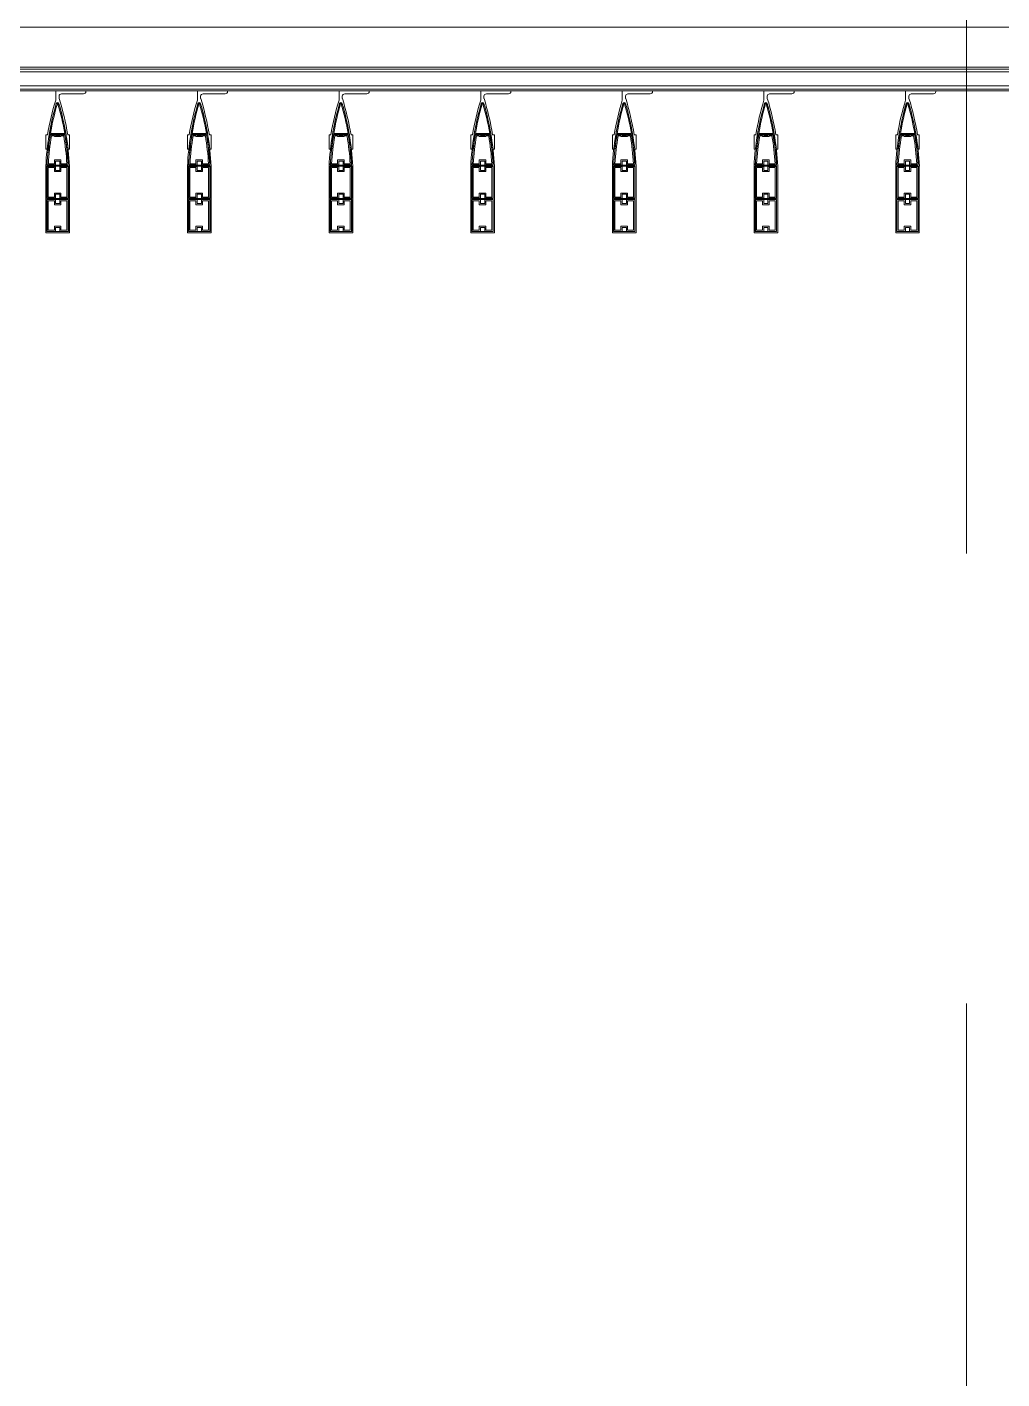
# Model space of a CAD drawing. Header units: millimetres. Extents: x 48966 to 155647, y -43515 to 26217.
# Drawn here: x 89942 to 92007, y -34751 to -31888 of the extents above; entities that cross this region are included whole.
import ezdxf

# ---------------------------------------------------------------- set-up
doc = ezdxf.new("R2010")
doc.units = ezdxf.units.MM
doc.linetypes.add('Осевые', pattern=[6350, 1270, -952.5, 3175, -952.5])
for name, color, linetype, lineweight in [('Обобщенные модели', 7, 'Continuous', 9), ('Обобщенные модели-1', 7, 'Continuous', 18), ('Оси-2', 7, 'Осевые', 9), ('Стены', 7, 'Continuous', 9)]:
    doc.layers.add(name, color=color, linetype=linetype, lineweight=lineweight)

# ---------------------------------------------------------------- blocks, each defined once
blk = doc.blocks.new('Обвязочная балка 1 - Обвязочная балка 1-1451838-План 5-го этажа на отм_ _12_600')
at = {"layer": 'Обобщенные модели'}
for p, q in [((124281.6, -31982.6), (79137.6, -31982.6)), ((79137.7, -32012.5), (124281.6, -32012.5))]:
    blk.add_line(p, q, dxfattribs=at)
at = {"layer": 'Обобщенные модели-1'}
for p, q in [((124281.6, -31973.4), (79137.6, -31973.4)), ((79137.6, -31977.4), (124281.6, -31977.4)), ((124281.6, -32019.4), (79137.7, -32019.4)), ((79137.7, -32023.4), (124281.6, -32023.4))]:
    blk.add_line(p, q, dxfattribs=at)
blk = doc.blocks.new('Профиль ламели555 - Профиль ламели-1615969-План 5-го этажа на отм_ _12_600')
at = {"layer": 'Обобщенные модели-1'}
for p, q in [((89806.9, 24507.1), (89806.9, 24366.2)), ((89856.9, 24507.1), (89806.9, 24507.1)), ((89809.1, 24436.5), (89809.1, 24504.9)), ((89809.1, 24504.9), (89854.7, 24504.9)), ((89827.4, 24504.4), (89809.6, 24504.4)), ((89809.6, 24504.4), (89809.6, 24437)), ((89827.4, 24496), (89827.4, 24504.4)), ((89854.2, 24504.4), (89836.3, 24504.4)), ((89836.3, 24504.4), (89836.3, 24496)), ((89854.2, 24437), (89854.2, 24504.4)), ((89854.7, 24504.9), (89854.7, 24436.5)), ((89856.9, 24366.2), (89856.9, 24507.1)), ((89812.1, 24439.5), (89812.1, 24501.9)), ((89812.1, 24501.9), (89824.9, 24501.9)), ((89824.9, 24501.9), (89824.9, 24493.5)), ((89824.9, 24493.5), (89838.8, 24493.5)), ((89836.3, 24496), (89827.4, 24496)), ((89838.8, 24493.5), (89838.8, 24501.9)), ((89838.8, 24501.9), (89851.7, 24501.9)), ((89851.7, 24501.9), (89851.7, 24439.5)), ((89838.8, 24447.9), (89824.9, 24447.9)), ((89824.9, 24447.9), (89824.9, 24439.5)), ((89827.4, 24437), (89827.4, 24445.4)), ((89827.4, 24445.4), (89836.3, 24445.4)), ((89836.3, 24445.4), (89836.3, 24437)), ((89838.8, 24439.5), (89838.8, 24447.9)), ((89854.7, 24436.5), (89809.1, 24436.5)), ((89809.1, 24434.6), (89854.7, 24434.6)), ((89809.1, 24366.2), (89809.1, 24434.6)), ((89809.6, 24437), (89827.4, 24437)), ((89827.4, 24434.1), (89809.6, 24434.1)), ((89809.6, 24434.1), (89809.6, 24366.7)), ((89824.9, 24439.5), (89812.1, 24439.5)), ((89812.1, 24369.2), (89812.1, 24431.6)), ((89812.1, 24431.6), (89824.9, 24431.6)), ((89824.9, 24431.6), (89824.9, 24423.2)), ((89824.9, 24423.2), (89838.8, 24423.2)), ((89827.4, 24425.7), (89827.4, 24434.1)), ((89836.3, 24425.7), (89827.4, 24425.7)), ((89836.3, 24437), (89854.2, 24437)), ((89854.2, 24434.1), (89836.3, 24434.1)), ((89836.3, 24434.1), (89836.3, 24425.7)), ((89851.7, 24439.5), (89838.8, 24439.5)), ((89838.8, 24423.2), (89838.8, 24431.6)), ((89838.8, 24431.6), (89851.7, 24431.6)), ((89851.7, 24431.6), (89851.7, 24369.2)), ((89854.2, 24366.7), (89854.2, 24434.1)), ((89854.7, 24434.6), (89854.7, 24366.2)), ((89854.7, 24366.2), (89809.1, 24366.2)), ((89809.1, 24364.3), (89854.6, 24364.3)), ((89809.6, 24366.7), (89827.4, 24366.7)), ((89827.4, 24363.8), (89809.6, 24363.8)), ((89824.9, 24369.2), (89812.1, 24369.2)), ((89812.2, 24361.3), (89824.9, 24361.3)), ((89838.8, 24377.6), (89824.9, 24377.6)), ((89824.9, 24377.6), (89824.9, 24369.2)), ((89824.9, 24361.3), (89824.9, 24352.9)), ((89827.4, 24366.7), (89827.4, 24375.1)), ((89827.4, 24375.1), (89836.3, 24375.1)), ((89827.4, 24355.4), (89827.4, 24363.8)), ((89836.3, 24375.1), (89836.3, 24366.7)), ((89836.3, 24366.7), (89854.2, 24366.7)), ((89854.2, 24363.8), (89836.3, 24363.8)), ((89836.3, 24363.8), (89836.3, 24355.4)), ((89838.8, 24369.2), (89838.8, 24377.6)), ((89851.7, 24369.2), (89838.8, 24369.2)), ((89838.8, 24352.9), (89838.8, 24361.3)), ((89838.8, 24361.3), (89851.5, 24361.3)), ((89824.9, 24352.9), (89838.8, 24352.9)), ((89836.3, 24355.4), (89827.4, 24355.4)), ((89809.8, 24330.1), (89806.9, 24330.1)), ((89806.9, 24330.1), (89806.9, 24299.7)), ((89824.9, 24302.2), (89818.9, 24302.2)), ((89838.8, 24303.5), (89824.9, 24303.5)), ((89824.9, 24303.5), (89824.9, 24302.2)), ((89838.8, 24302.2), (89838.8, 24303.5)), ((89844.8, 24302.2), (89838.8, 24302.2)), ((89856.8, 24330.1), (89853.9, 24330.1)), ((89856.8, 24299.7), (89856.8, 24330.1)), ((89806.9, 24299.7), (89810.5, 24299.7)), ((89847.4, 24299.2), (89816.3, 24299.2)), ((89816.6, 24297.3), (89847.1, 24297.3)), ((89816.8, 24299.7), (89827.4, 24299.7)), ((89827.4, 24299.7), (89827.4, 24301)), ((89827.4, 24301), (89836.3, 24301)), ((89836.3, 24301), (89836.3, 24299.7)), ((89836.3, 24299.7), (89846.9, 24299.7)), ((89853.2, 24299.7), (89856.8, 24299.7)), ((89828.9, 24223), (89828.9, 24218.1)), ((89835.9, 24207.1), (89835.9, 24226.3)), ((89771.9, 24208.1), (89771.9, 24207.1)), ((89771.9, 24207.1), (89835.9, 24207.1)), ((89823.9, 24213.1), (89776.9, 24213.1))]:
    blk.add_line(p, q, dxfattribs=at)
for centre, radius, start, end in [((90380.6, 24394.6), 574.5, 182.8338, 196.2258), ((90380.7, 24394.3), 572.3, 183.0109, 189.5715), ((90380.4, 24395.9), 571.8, 183.2193, 189.6867), ((90380.5, 24395.6), 569.3, 183.4571, 189.4457), ((89283.1, 24394.6), 574.5, 343.7742, 357.1662), ((89283.2, 24395.6), 569.3, 350.5543, 356.5429), ((89283.3, 24395.9), 571.8, 350.3133, 356.7807), ((89283, 24394.3), 572.3, 350.4285, 356.9891), ((90380.6, 24394.6), 574.5, 186.4465, 196.2576), ((89283.1, 24394.6), 574.5, 343.7424, 353.5535), ((90377.1, 24394.6), 574.5, 189.5084, 197.3712), ((90349, 24386.8), 539.8, 189.5428, 196.4344), ((89314.7, 24386.8), 539.8, 343.5656, 350.4572), ((89286.6, 24394.6), 574.5, 342.9661, 350.4916), ((89823.9, 24218.1), 5, 270, 0), ((89831.9, 24235.1), 3, 200, 340), ((89831.9, 24234.5), 2.84, 196.2576, 343.7424), ((89831.9, 24234.2), 0.645, 196.4344, 343.5656), ((89776.9, 24208.1), 5, 90, 180)]:
    blk.add_arc(centre, radius, start, end, dxfattribs=at)
blk = doc.blocks.new('Профиль ламели567 - Профиль ламели-1619137-План 5-го этажа на отм_ _12_600')
at = {"layer": 'Обобщенные модели-1'}
for p, q in [((89806.9, 24507.1), (89806.9, 24366.2)), ((89856.9, 24507.1), (89806.9, 24507.1)), ((89809.1, 24436.5), (89809.1, 24504.9)), ((89809.1, 24504.9), (89854.7, 24504.9)), ((89827.4, 24504.4), (89809.6, 24504.4)), ((89809.6, 24504.4), (89809.6, 24437)), ((89827.4, 24496), (89827.4, 24504.4)), ((89854.2, 24504.4), (89836.3, 24504.4)), ((89836.3, 24504.4), (89836.3, 24496)), ((89854.2, 24437), (89854.2, 24504.4)), ((89854.7, 24504.9), (89854.7, 24436.5)), ((89856.9, 24366.2), (89856.9, 24507.1)), ((89812.1, 24439.5), (89812.1, 24501.9)), ((89812.1, 24501.9), (89824.9, 24501.9)), ((89824.9, 24501.9), (89824.9, 24493.5)), ((89824.9, 24493.5), (89838.8, 24493.5)), ((89836.3, 24496), (89827.4, 24496)), ((89838.8, 24493.5), (89838.8, 24501.9)), ((89838.8, 24501.9), (89851.7, 24501.9)), ((89851.7, 24501.9), (89851.7, 24439.5)), ((89838.8, 24447.9), (89824.9, 24447.9)), ((89824.9, 24447.9), (89824.9, 24439.5)), ((89827.4, 24437), (89827.4, 24445.4)), ((89827.4, 24445.4), (89836.3, 24445.4)), ((89836.3, 24445.4), (89836.3, 24437)), ((89838.8, 24439.5), (89838.8, 24447.9)), ((89854.7, 24436.5), (89809.1, 24436.5)), ((89809.1, 24434.6), (89854.7, 24434.6)), ((89809.1, 24366.2), (89809.1, 24434.6)), ((89809.6, 24437), (89827.4, 24437)), ((89827.4, 24434.1), (89809.6, 24434.1)), ((89809.6, 24434.1), (89809.6, 24366.7)), ((89824.9, 24439.5), (89812.1, 24439.5)), ((89812.1, 24369.2), (89812.1, 24431.6)), ((89812.1, 24431.6), (89824.9, 24431.6)), ((89824.9, 24431.6), (89824.9, 24423.2)), ((89824.9, 24423.2), (89838.8, 24423.2)), ((89827.4, 24425.7), (89827.4, 24434.1)), ((89836.3, 24425.7), (89827.4, 24425.7)), ((89836.3, 24437), (89854.2, 24437)), ((89854.2, 24434.1), (89836.3, 24434.1)), ((89836.3, 24434.1), (89836.3, 24425.7)), ((89851.7, 24439.5), (89838.8, 24439.5)), ((89838.8, 24423.2), (89838.8, 24431.6)), ((89838.8, 24431.6), (89851.7, 24431.6)), ((89851.7, 24431.6), (89851.7, 24369.2)), ((89854.2, 24366.7), (89854.2, 24434.1)), ((89854.7, 24434.6), (89854.7, 24366.2)), ((89854.7, 24366.2), (89809.1, 24366.2)), ((89809.1, 24364.3), (89854.6, 24364.3)), ((89809.6, 24366.7), (89827.4, 24366.7)), ((89827.4, 24363.8), (89809.6, 24363.8)), ((89824.9, 24369.2), (89812.1, 24369.2)), ((89812.2, 24361.3), (89824.9, 24361.3)), ((89838.8, 24377.6), (89824.9, 24377.6)), ((89824.9, 24377.6), (89824.9, 24369.2)), ((89824.9, 24361.3), (89824.9, 24352.9)), ((89827.4, 24366.7), (89827.4, 24375.1)), ((89827.4, 24375.1), (89836.3, 24375.1)), ((89827.4, 24355.4), (89827.4, 24363.8)), ((89836.3, 24375.1), (89836.3, 24366.7)), ((89836.3, 24366.7), (89854.2, 24366.7)), ((89854.2, 24363.8), (89836.3, 24363.8)), ((89836.3, 24363.8), (89836.3, 24355.4)), ((89838.8, 24369.2), (89838.8, 24377.6)), ((89851.7, 24369.2), (89838.8, 24369.2)), ((89838.8, 24352.9), (89838.8, 24361.3)), ((89838.8, 24361.3), (89851.5, 24361.3)), ((89824.9, 24352.9), (89838.8, 24352.9)), ((89836.3, 24355.4), (89827.4, 24355.4)), ((89809.8, 24330.1), (89806.9, 24330.1)), ((89806.9, 24330.1), (89806.9, 24299.7)), ((89824.9, 24302.2), (89818.9, 24302.2)), ((89838.8, 24303.5), (89824.9, 24303.5)), ((89824.9, 24303.5), (89824.9, 24302.2)), ((89838.8, 24302.2), (89838.8, 24303.5)), ((89844.8, 24302.2), (89838.8, 24302.2)), ((89856.8, 24330.1), (89853.9, 24330.1)), ((89856.8, 24299.7), (89856.8, 24330.1)), ((89806.9, 24299.7), (89810.5, 24299.7)), ((89847.4, 24299.2), (89816.3, 24299.2)), ((89816.6, 24297.3), (89847.1, 24297.3)), ((89816.8, 24299.7), (89827.4, 24299.7)), ((89827.4, 24299.7), (89827.4, 24301)), ((89827.4, 24301), (89836.3, 24301)), ((89836.3, 24301), (89836.3, 24299.7)), ((89836.3, 24299.7), (89846.9, 24299.7)), ((89853.2, 24299.7), (89856.8, 24299.7)), ((89828.9, 24223), (89828.9, 24218.1)), ((89835.9, 24207.1), (89835.9, 24226.3)), ((89771.9, 24208.1), (89771.9, 24207.1)), ((89771.9, 24207.1), (89835.9, 24207.1)), ((89823.9, 24213.1), (89776.9, 24213.1))]:
    blk.add_line(p, q, dxfattribs=at)
for centre, radius, start, end in [((90380.6, 24394.6), 574.5, 182.8338, 196.2258), ((90380.7, 24394.3), 572.3, 183.0109, 189.5715), ((90380.4, 24395.9), 571.8, 183.2193, 189.6867), ((90380.5, 24395.6), 569.3, 183.4571, 189.4457), ((89283.1, 24394.6), 574.5, 343.7742, 357.1662), ((89283.2, 24395.6), 569.3, 350.5543, 356.5429), ((89283.3, 24395.9), 571.8, 350.3133, 356.7807), ((89283, 24394.3), 572.3, 350.4285, 356.9891), ((90380.6, 24394.6), 574.5, 186.4465, 196.2576), ((89283.1, 24394.6), 574.5, 343.7424, 353.5535), ((90377.1, 24394.6), 574.5, 189.5084, 197.3712), ((90349, 24386.8), 539.8, 189.5428, 196.4344), ((89314.7, 24386.8), 539.8, 343.5656, 350.4572), ((89286.6, 24394.6), 574.5, 342.9661, 350.4916), ((89823.9, 24218.1), 5, 270, 0), ((89831.9, 24235.1), 3, 200, 340), ((89831.9, 24234.5), 2.84, 196.2576, 343.7424), ((89831.9, 24234.2), 0.645, 196.4344, 343.5656), ((89776.9, 24208.1), 5, 90, 180)]:
    blk.add_arc(centre, radius, start, end, dxfattribs=at)
blk = doc.blocks.new('Профиль ламели568 - Профиль ламели-1619401-План 5-го этажа на отм_ _12_600')
at = {"layer": 'Обобщенные модели-1'}
for p, q in [((89806.9, 24507.1), (89806.9, 24366.2)), ((89856.9, 24507.1), (89806.9, 24507.1)), ((89809.1, 24436.5), (89809.1, 24504.9)), ((89809.1, 24504.9), (89854.7, 24504.9)), ((89827.4, 24504.4), (89809.6, 24504.4)), ((89809.6, 24504.4), (89809.6, 24437)), ((89827.4, 24496), (89827.4, 24504.4)), ((89854.2, 24504.4), (89836.3, 24504.4)), ((89836.3, 24504.4), (89836.3, 24496)), ((89854.2, 24437), (89854.2, 24504.4)), ((89854.7, 24504.9), (89854.7, 24436.5)), ((89856.9, 24366.2), (89856.9, 24507.1)), ((89812.1, 24439.5), (89812.1, 24501.9)), ((89812.1, 24501.9), (89824.9, 24501.9)), ((89824.9, 24501.9), (89824.9, 24493.5)), ((89824.9, 24493.5), (89838.8, 24493.5)), ((89836.3, 24496), (89827.4, 24496)), ((89838.8, 24493.5), (89838.8, 24501.9)), ((89838.8, 24501.9), (89851.7, 24501.9)), ((89851.7, 24501.9), (89851.7, 24439.5)), ((89838.8, 24447.9), (89824.9, 24447.9)), ((89824.9, 24447.9), (89824.9, 24439.5)), ((89827.4, 24437), (89827.4, 24445.4)), ((89827.4, 24445.4), (89836.3, 24445.4)), ((89836.3, 24445.4), (89836.3, 24437)), ((89838.8, 24439.5), (89838.8, 24447.9)), ((89854.7, 24436.5), (89809.1, 24436.5)), ((89809.1, 24434.6), (89854.7, 24434.6)), ((89809.1, 24366.2), (89809.1, 24434.6)), ((89809.6, 24437), (89827.4, 24437)), ((89827.4, 24434.1), (89809.6, 24434.1)), ((89809.6, 24434.1), (89809.6, 24366.7)), ((89824.9, 24439.5), (89812.1, 24439.5)), ((89812.1, 24369.2), (89812.1, 24431.6)), ((89812.1, 24431.6), (89824.9, 24431.6)), ((89824.9, 24431.6), (89824.9, 24423.2)), ((89824.9, 24423.2), (89838.8, 24423.2)), ((89827.4, 24425.7), (89827.4, 24434.1)), ((89836.3, 24425.7), (89827.4, 24425.7)), ((89836.3, 24437), (89854.2, 24437)), ((89854.2, 24434.1), (89836.3, 24434.1)), ((89836.3, 24434.1), (89836.3, 24425.7)), ((89851.7, 24439.5), (89838.8, 24439.5)), ((89838.8, 24423.2), (89838.8, 24431.6)), ((89838.8, 24431.6), (89851.7, 24431.6)), ((89851.7, 24431.6), (89851.7, 24369.2)), ((89854.2, 24366.7), (89854.2, 24434.1)), ((89854.7, 24434.6), (89854.7, 24366.2)), ((89854.7, 24366.2), (89809.1, 24366.2)), ((89809.1, 24364.3), (89854.6, 24364.3)), ((89809.6, 24366.7), (89827.4, 24366.7)), ((89827.4, 24363.8), (89809.6, 24363.8)), ((89824.9, 24369.2), (89812.1, 24369.2)), ((89812.2, 24361.3), (89824.9, 24361.3)), ((89838.8, 24377.6), (89824.9, 24377.6)), ((89824.9, 24377.6), (89824.9, 24369.2)), ((89824.9, 24361.3), (89824.9, 24352.9)), ((89827.4, 24366.7), (89827.4, 24375.1)), ((89827.4, 24375.1), (89836.3, 24375.1)), ((89827.4, 24355.4), (89827.4, 24363.8)), ((89836.3, 24375.1), (89836.3, 24366.7)), ((89836.3, 24366.7), (89854.2, 24366.7)), ((89854.2, 24363.8), (89836.3, 24363.8)), ((89836.3, 24363.8), (89836.3, 24355.4)), ((89838.8, 24369.2), (89838.8, 24377.6)), ((89851.7, 24369.2), (89838.8, 24369.2)), ((89838.8, 24352.9), (89838.8, 24361.3)), ((89838.8, 24361.3), (89851.5, 24361.3)), ((89824.9, 24352.9), (89838.8, 24352.9)), ((89836.3, 24355.4), (89827.4, 24355.4)), ((89809.8, 24330.1), (89806.9, 24330.1)), ((89806.9, 24330.1), (89806.9, 24299.7)), ((89824.9, 24302.2), (89818.9, 24302.2)), ((89838.8, 24303.5), (89824.9, 24303.5)), ((89824.9, 24303.5), (89824.9, 24302.2)), ((89838.8, 24302.2), (89838.8, 24303.5)), ((89844.8, 24302.2), (89838.8, 24302.2)), ((89856.8, 24330.1), (89853.9, 24330.1)), ((89856.8, 24299.7), (89856.8, 24330.1)), ((89806.9, 24299.7), (89810.5, 24299.7)), ((89847.4, 24299.2), (89816.3, 24299.2)), ((89816.6, 24297.3), (89847.1, 24297.3)), ((89816.8, 24299.7), (89827.4, 24299.7)), ((89827.4, 24299.7), (89827.4, 24301)), ((89827.4, 24301), (89836.3, 24301)), ((89836.3, 24301), (89836.3, 24299.7)), ((89836.3, 24299.7), (89846.9, 24299.7)), ((89853.2, 24299.7), (89856.8, 24299.7)), ((89828.9, 24223), (89828.9, 24218.1)), ((89835.9, 24207.1), (89835.9, 24226.3)), ((89771.9, 24208.1), (89771.9, 24207.1)), ((89771.9, 24207.1), (89835.9, 24207.1)), ((89823.9, 24213.1), (89776.9, 24213.1))]:
    blk.add_line(p, q, dxfattribs=at)
for centre, radius, start, end in [((90380.6, 24394.6), 574.5, 182.8338, 196.2258), ((90380.7, 24394.3), 572.3, 183.0109, 189.5715), ((90380.4, 24395.9), 571.8, 183.2193, 189.6867), ((90380.5, 24395.6), 569.3, 183.4571, 189.4457), ((89283.1, 24394.6), 574.5, 343.7742, 357.1662), ((89283.2, 24395.6), 569.3, 350.5543, 356.5429), ((89283.3, 24395.9), 571.8, 350.3133, 356.7807), ((89283, 24394.3), 572.3, 350.4285, 356.9891), ((90380.6, 24394.6), 574.5, 186.4465, 196.2576), ((89283.1, 24394.6), 574.5, 343.7424, 353.5535), ((90377.1, 24394.6), 574.5, 189.5084, 197.3712), ((90349, 24386.8), 539.8, 189.5428, 196.4344), ((89314.7, 24386.8), 539.8, 343.5656, 350.4572), ((89286.6, 24394.6), 574.5, 342.9661, 350.4916), ((89823.9, 24218.1), 5, 270, 0), ((89831.9, 24235.1), 3, 200, 340), ((89831.9, 24234.5), 2.84, 196.2576, 343.7424), ((89831.9, 24234.2), 0.645, 196.4344, 343.5656), ((89776.9, 24208.1), 5, 90, 180)]:
    blk.add_arc(centre, radius, start, end, dxfattribs=at)
blk = doc.blocks.new('Профиль ламели569 - Профиль ламели-1619665-План 5-го этажа на отм_ _12_600')
at = {"layer": 'Обобщенные модели-1'}
for p, q in [((89806.9, 24507.1), (89806.9, 24366.2)), ((89856.9, 24507.1), (89806.9, 24507.1)), ((89809.1, 24436.5), (89809.1, 24504.9)), ((89809.1, 24504.9), (89854.7, 24504.9)), ((89827.4, 24504.4), (89809.6, 24504.4)), ((89809.6, 24504.4), (89809.6, 24437)), ((89827.4, 24496), (89827.4, 24504.4)), ((89854.2, 24504.4), (89836.3, 24504.4)), ((89836.3, 24504.4), (89836.3, 24496)), ((89854.2, 24437), (89854.2, 24504.4)), ((89854.7, 24504.9), (89854.7, 24436.5)), ((89856.9, 24366.2), (89856.9, 24507.1)), ((89812.1, 24439.5), (89812.1, 24501.9)), ((89812.1, 24501.9), (89824.9, 24501.9)), ((89824.9, 24501.9), (89824.9, 24493.5)), ((89824.9, 24493.5), (89838.8, 24493.5)), ((89836.3, 24496), (89827.4, 24496)), ((89838.8, 24493.5), (89838.8, 24501.9)), ((89838.8, 24501.9), (89851.7, 24501.9)), ((89851.7, 24501.9), (89851.7, 24439.5)), ((89838.8, 24447.9), (89824.9, 24447.9)), ((89824.9, 24447.9), (89824.9, 24439.5)), ((89827.4, 24437), (89827.4, 24445.4)), ((89827.4, 24445.4), (89836.3, 24445.4)), ((89836.3, 24445.4), (89836.3, 24437)), ((89838.8, 24439.5), (89838.8, 24447.9)), ((89854.7, 24436.5), (89809.1, 24436.5)), ((89809.1, 24434.6), (89854.7, 24434.6)), ((89809.1, 24366.2), (89809.1, 24434.6)), ((89809.6, 24437), (89827.4, 24437)), ((89827.4, 24434.1), (89809.6, 24434.1)), ((89809.6, 24434.1), (89809.6, 24366.7)), ((89824.9, 24439.5), (89812.1, 24439.5)), ((89812.1, 24369.2), (89812.1, 24431.6)), ((89812.1, 24431.6), (89824.9, 24431.6)), ((89824.9, 24431.6), (89824.9, 24423.2)), ((89824.9, 24423.2), (89838.8, 24423.2)), ((89827.4, 24425.7), (89827.4, 24434.1)), ((89836.3, 24425.7), (89827.4, 24425.7)), ((89836.3, 24437), (89854.2, 24437)), ((89854.2, 24434.1), (89836.3, 24434.1)), ((89836.3, 24434.1), (89836.3, 24425.7)), ((89851.7, 24439.5), (89838.8, 24439.5)), ((89838.8, 24423.2), (89838.8, 24431.6)), ((89838.8, 24431.6), (89851.7, 24431.6)), ((89851.7, 24431.6), (89851.7, 24369.2)), ((89854.2, 24366.7), (89854.2, 24434.1)), ((89854.7, 24434.6), (89854.7, 24366.2)), ((89854.7, 24366.2), (89809.1, 24366.2)), ((89809.1, 24364.3), (89854.6, 24364.3)), ((89809.6, 24366.7), (89827.4, 24366.7)), ((89827.4, 24363.8), (89809.6, 24363.8)), ((89824.9, 24369.2), (89812.1, 24369.2)), ((89812.2, 24361.3), (89824.9, 24361.3)), ((89838.8, 24377.6), (89824.9, 24377.6)), ((89824.9, 24377.6), (89824.9, 24369.2)), ((89824.9, 24361.3), (89824.9, 24352.9)), ((89827.4, 24366.7), (89827.4, 24375.1)), ((89827.4, 24375.1), (89836.3, 24375.1)), ((89827.4, 24355.4), (89827.4, 24363.8)), ((89836.3, 24375.1), (89836.3, 24366.7)), ((89836.3, 24366.7), (89854.2, 24366.7)), ((89854.2, 24363.8), (89836.3, 24363.8)), ((89836.3, 24363.8), (89836.3, 24355.4)), ((89838.8, 24369.2), (89838.8, 24377.6)), ((89851.7, 24369.2), (89838.8, 24369.2)), ((89838.8, 24352.9), (89838.8, 24361.3)), ((89838.8, 24361.3), (89851.5, 24361.3)), ((89824.9, 24352.9), (89838.8, 24352.9)), ((89836.3, 24355.4), (89827.4, 24355.4)), ((89809.8, 24330.1), (89806.9, 24330.1)), ((89806.9, 24330.1), (89806.9, 24299.7)), ((89824.9, 24302.2), (89818.9, 24302.2)), ((89838.8, 24303.5), (89824.9, 24303.5)), ((89824.9, 24303.5), (89824.9, 24302.2)), ((89838.8, 24302.2), (89838.8, 24303.5)), ((89844.8, 24302.2), (89838.8, 24302.2)), ((89856.8, 24330.1), (89853.9, 24330.1)), ((89856.8, 24299.7), (89856.8, 24330.1)), ((89806.9, 24299.7), (89810.5, 24299.7)), ((89847.4, 24299.2), (89816.3, 24299.2)), ((89816.6, 24297.3), (89847.1, 24297.3)), ((89816.8, 24299.7), (89827.4, 24299.7)), ((89827.4, 24299.7), (89827.4, 24301)), ((89827.4, 24301), (89836.3, 24301)), ((89836.3, 24301), (89836.3, 24299.7)), ((89836.3, 24299.7), (89846.9, 24299.7)), ((89853.2, 24299.7), (89856.8, 24299.7)), ((89828.9, 24223), (89828.9, 24218.1)), ((89835.9, 24207.1), (89835.9, 24226.3)), ((89771.9, 24208.1), (89771.9, 24207.1)), ((89771.9, 24207.1), (89835.9, 24207.1)), ((89823.9, 24213.1), (89776.9, 24213.1))]:
    blk.add_line(p, q, dxfattribs=at)
for centre, radius, start, end in [((90380.6, 24394.6), 574.5, 182.8338, 196.2258), ((90380.7, 24394.3), 572.3, 183.0109, 189.5715), ((90380.4, 24395.9), 571.8, 183.2193, 189.6867), ((90380.5, 24395.6), 569.3, 183.4571, 189.4457), ((89283.1, 24394.6), 574.5, 343.7742, 357.1662), ((89283.2, 24395.6), 569.3, 350.5543, 356.5429), ((89283.3, 24395.9), 571.8, 350.3133, 356.7807), ((89283, 24394.3), 572.3, 350.4285, 356.9891), ((90380.6, 24394.6), 574.5, 186.4465, 196.2576), ((89283.1, 24394.6), 574.5, 343.7424, 353.5535), ((90377.1, 24394.6), 574.5, 189.5084, 197.3712), ((90349, 24386.8), 539.8, 189.5428, 196.4344), ((89314.7, 24386.8), 539.8, 343.5656, 350.4572), ((89286.6, 24394.6), 574.5, 342.9661, 350.4916), ((89823.9, 24218.1), 5, 270, 0), ((89831.9, 24235.1), 3, 200, 340), ((89831.9, 24234.5), 2.84, 196.2576, 343.7424), ((89831.9, 24234.2), 0.645, 196.4344, 343.5656), ((89776.9, 24208.1), 5, 90, 180)]:
    blk.add_arc(centre, radius, start, end, dxfattribs=at)
blk = doc.blocks.new('Профиль ламели570 - Профиль ламели-1619929-План 5-го этажа на отм_ _12_600')
at = {"layer": 'Обобщенные модели-1'}
for p, q in [((89806.9, 24507.1), (89806.9, 24366.2)), ((89856.9, 24507.1), (89806.9, 24507.1)), ((89809.1, 24436.5), (89809.1, 24504.9)), ((89809.1, 24504.9), (89854.7, 24504.9)), ((89827.4, 24504.4), (89809.6, 24504.4)), ((89809.6, 24504.4), (89809.6, 24437)), ((89827.4, 24496), (89827.4, 24504.4)), ((89854.2, 24504.4), (89836.3, 24504.4)), ((89836.3, 24504.4), (89836.3, 24496)), ((89854.2, 24437), (89854.2, 24504.4)), ((89854.7, 24504.9), (89854.7, 24436.5)), ((89856.9, 24366.2), (89856.9, 24507.1)), ((89812.1, 24439.5), (89812.1, 24501.9)), ((89812.1, 24501.9), (89824.9, 24501.9)), ((89824.9, 24501.9), (89824.9, 24493.5)), ((89824.9, 24493.5), (89838.8, 24493.5)), ((89836.3, 24496), (89827.4, 24496)), ((89838.8, 24493.5), (89838.8, 24501.9)), ((89838.8, 24501.9), (89851.7, 24501.9)), ((89851.7, 24501.9), (89851.7, 24439.5)), ((89838.8, 24447.9), (89824.9, 24447.9)), ((89824.9, 24447.9), (89824.9, 24439.5)), ((89827.4, 24437), (89827.4, 24445.4)), ((89827.4, 24445.4), (89836.3, 24445.4)), ((89836.3, 24445.4), (89836.3, 24437)), ((89838.8, 24439.5), (89838.8, 24447.9)), ((89854.7, 24436.5), (89809.1, 24436.5)), ((89809.1, 24434.6), (89854.7, 24434.6)), ((89809.1, 24366.2), (89809.1, 24434.6)), ((89809.6, 24437), (89827.4, 24437)), ((89827.4, 24434.1), (89809.6, 24434.1)), ((89809.6, 24434.1), (89809.6, 24366.7)), ((89824.9, 24439.5), (89812.1, 24439.5)), ((89812.1, 24369.2), (89812.1, 24431.6)), ((89812.1, 24431.6), (89824.9, 24431.6)), ((89824.9, 24431.6), (89824.9, 24423.2)), ((89824.9, 24423.2), (89838.8, 24423.2)), ((89827.4, 24425.7), (89827.4, 24434.1)), ((89836.3, 24425.7), (89827.4, 24425.7)), ((89836.3, 24437), (89854.2, 24437)), ((89854.2, 24434.1), (89836.3, 24434.1)), ((89836.3, 24434.1), (89836.3, 24425.7)), ((89851.7, 24439.5), (89838.8, 24439.5)), ((89838.8, 24423.2), (89838.8, 24431.6)), ((89838.8, 24431.6), (89851.7, 24431.6)), ((89851.7, 24431.6), (89851.7, 24369.2)), ((89854.2, 24366.7), (89854.2, 24434.1)), ((89854.7, 24434.6), (89854.7, 24366.2)), ((89854.7, 24366.2), (89809.1, 24366.2)), ((89809.1, 24364.3), (89854.6, 24364.3)), ((89809.6, 24366.7), (89827.4, 24366.7)), ((89827.4, 24363.8), (89809.6, 24363.8)), ((89824.9, 24369.2), (89812.1, 24369.2)), ((89812.2, 24361.3), (89824.9, 24361.3)), ((89838.8, 24377.6), (89824.9, 24377.6)), ((89824.9, 24377.6), (89824.9, 24369.2)), ((89824.9, 24361.3), (89824.9, 24352.9)), ((89827.4, 24366.7), (89827.4, 24375.1)), ((89827.4, 24375.1), (89836.3, 24375.1)), ((89827.4, 24355.4), (89827.4, 24363.8)), ((89836.3, 24375.1), (89836.3, 24366.7)), ((89836.3, 24366.7), (89854.2, 24366.7)), ((89854.2, 24363.8), (89836.3, 24363.8)), ((89836.3, 24363.8), (89836.3, 24355.4)), ((89838.8, 24369.2), (89838.8, 24377.6)), ((89851.7, 24369.2), (89838.8, 24369.2)), ((89838.8, 24352.9), (89838.8, 24361.3)), ((89838.8, 24361.3), (89851.5, 24361.3)), ((89824.9, 24352.9), (89838.8, 24352.9)), ((89836.3, 24355.4), (89827.4, 24355.4)), ((89809.8, 24330.1), (89806.9, 24330.1)), ((89806.9, 24330.1), (89806.9, 24299.7)), ((89824.9, 24302.2), (89818.9, 24302.2)), ((89838.8, 24303.5), (89824.9, 24303.5)), ((89824.9, 24303.5), (89824.9, 24302.2)), ((89838.8, 24302.2), (89838.8, 24303.5)), ((89844.8, 24302.2), (89838.8, 24302.2)), ((89856.8, 24330.1), (89853.9, 24330.1)), ((89856.8, 24299.7), (89856.8, 24330.1)), ((89806.9, 24299.7), (89810.5, 24299.7)), ((89847.4, 24299.2), (89816.3, 24299.2)), ((89816.6, 24297.3), (89847.1, 24297.3)), ((89816.8, 24299.7), (89827.4, 24299.7)), ((89827.4, 24299.7), (89827.4, 24301)), ((89827.4, 24301), (89836.3, 24301)), ((89836.3, 24301), (89836.3, 24299.7)), ((89836.3, 24299.7), (89846.9, 24299.7)), ((89853.2, 24299.7), (89856.8, 24299.7)), ((89828.9, 24223), (89828.9, 24218.1)), ((89835.9, 24207.1), (89835.9, 24226.3)), ((89771.9, 24208.1), (89771.9, 24207.1)), ((89771.9, 24207.1), (89835.9, 24207.1)), ((89823.9, 24213.1), (89776.9, 24213.1))]:
    blk.add_line(p, q, dxfattribs=at)
for centre, radius, start, end in [((90380.6, 24394.6), 574.5, 182.8338, 196.2258), ((90380.7, 24394.3), 572.3, 183.0109, 189.5715), ((90380.4, 24395.9), 571.8, 183.2193, 189.6867), ((90380.5, 24395.6), 569.3, 183.4571, 189.4457), ((89283.1, 24394.6), 574.5, 343.7742, 357.1662), ((89283.2, 24395.6), 569.3, 350.5543, 356.5429), ((89283.3, 24395.9), 571.8, 350.3133, 356.7807), ((89283, 24394.3), 572.3, 350.4285, 356.9891), ((90380.6, 24394.6), 574.5, 186.4465, 196.2576), ((89283.1, 24394.6), 574.5, 343.7424, 353.5535), ((90377.1, 24394.6), 574.5, 189.5084, 197.3712), ((90349, 24386.8), 539.8, 189.5428, 196.4344), ((89314.7, 24386.8), 539.8, 343.5656, 350.4572), ((89286.6, 24394.6), 574.5, 342.9661, 350.4916), ((89823.9, 24218.1), 5, 270, 0), ((89831.9, 24235.1), 3, 200, 340), ((89831.9, 24234.5), 2.84, 196.2576, 343.7424), ((89831.9, 24234.2), 0.645, 196.4344, 343.5656), ((89776.9, 24208.1), 5, 90, 180)]:
    blk.add_arc(centre, radius, start, end, dxfattribs=at)
blk = doc.blocks.new('Профиль ламели571 - Профиль ламели-1620193-План 5-го этажа на отм_ _12_600')
at = {"layer": 'Обобщенные модели-1'}
for p, q in [((89806.9, 24507.1), (89806.9, 24366.2)), ((89856.9, 24507.1), (89806.9, 24507.1)), ((89809.1, 24436.5), (89809.1, 24504.9)), ((89809.1, 24504.9), (89854.7, 24504.9)), ((89827.4, 24504.4), (89809.6, 24504.4)), ((89809.6, 24504.4), (89809.6, 24437)), ((89827.4, 24496), (89827.4, 24504.4)), ((89854.2, 24504.4), (89836.3, 24504.4)), ((89836.3, 24504.4), (89836.3, 24496)), ((89854.2, 24437), (89854.2, 24504.4)), ((89854.7, 24504.9), (89854.7, 24436.5)), ((89856.9, 24366.2), (89856.9, 24507.1)), ((89812.1, 24439.5), (89812.1, 24501.9)), ((89812.1, 24501.9), (89824.9, 24501.9)), ((89824.9, 24501.9), (89824.9, 24493.5)), ((89824.9, 24493.5), (89838.8, 24493.5)), ((89836.3, 24496), (89827.4, 24496)), ((89838.8, 24493.5), (89838.8, 24501.9)), ((89838.8, 24501.9), (89851.7, 24501.9)), ((89851.7, 24501.9), (89851.7, 24439.5)), ((89838.8, 24447.9), (89824.9, 24447.9)), ((89824.9, 24447.9), (89824.9, 24439.5)), ((89827.4, 24437), (89827.4, 24445.4)), ((89827.4, 24445.4), (89836.3, 24445.4)), ((89836.3, 24445.4), (89836.3, 24437)), ((89838.8, 24439.5), (89838.8, 24447.9)), ((89854.7, 24436.5), (89809.1, 24436.5)), ((89809.1, 24434.6), (89854.7, 24434.6)), ((89809.1, 24366.2), (89809.1, 24434.6)), ((89809.6, 24437), (89827.4, 24437)), ((89827.4, 24434.1), (89809.6, 24434.1)), ((89809.6, 24434.1), (89809.6, 24366.7)), ((89824.9, 24439.5), (89812.1, 24439.5)), ((89812.1, 24369.2), (89812.1, 24431.6)), ((89812.1, 24431.6), (89824.9, 24431.6)), ((89824.9, 24431.6), (89824.9, 24423.2)), ((89824.9, 24423.2), (89838.8, 24423.2)), ((89827.4, 24425.7), (89827.4, 24434.1)), ((89836.3, 24425.7), (89827.4, 24425.7)), ((89836.3, 24437), (89854.2, 24437)), ((89854.2, 24434.1), (89836.3, 24434.1)), ((89836.3, 24434.1), (89836.3, 24425.7)), ((89851.7, 24439.5), (89838.8, 24439.5)), ((89838.8, 24423.2), (89838.8, 24431.6)), ((89838.8, 24431.6), (89851.7, 24431.6)), ((89851.7, 24431.6), (89851.7, 24369.2)), ((89854.2, 24366.7), (89854.2, 24434.1)), ((89854.7, 24434.6), (89854.7, 24366.2)), ((89854.7, 24366.2), (89809.1, 24366.2)), ((89809.1, 24364.3), (89854.6, 24364.3)), ((89809.6, 24366.7), (89827.4, 24366.7)), ((89827.4, 24363.8), (89809.6, 24363.8)), ((89824.9, 24369.2), (89812.1, 24369.2)), ((89812.2, 24361.3), (89824.9, 24361.3)), ((89838.8, 24377.6), (89824.9, 24377.6)), ((89824.9, 24377.6), (89824.9, 24369.2)), ((89824.9, 24361.3), (89824.9, 24352.9)), ((89827.4, 24366.7), (89827.4, 24375.1)), ((89827.4, 24375.1), (89836.3, 24375.1)), ((89827.4, 24355.4), (89827.4, 24363.8)), ((89836.3, 24375.1), (89836.3, 24366.7)), ((89836.3, 24366.7), (89854.2, 24366.7)), ((89854.2, 24363.8), (89836.3, 24363.8)), ((89836.3, 24363.8), (89836.3, 24355.4)), ((89838.8, 24369.2), (89838.8, 24377.6)), ((89851.7, 24369.2), (89838.8, 24369.2)), ((89838.8, 24352.9), (89838.8, 24361.3)), ((89838.8, 24361.3), (89851.5, 24361.3)), ((89824.9, 24352.9), (89838.8, 24352.9)), ((89836.3, 24355.4), (89827.4, 24355.4)), ((89809.8, 24330.1), (89806.9, 24330.1)), ((89806.9, 24330.1), (89806.9, 24299.7)), ((89824.9, 24302.2), (89818.9, 24302.2)), ((89838.8, 24303.5), (89824.9, 24303.5)), ((89824.9, 24303.5), (89824.9, 24302.2)), ((89838.8, 24302.2), (89838.8, 24303.5)), ((89844.8, 24302.2), (89838.8, 24302.2)), ((89856.8, 24330.1), (89853.9, 24330.1)), ((89856.8, 24299.7), (89856.8, 24330.1)), ((89806.9, 24299.7), (89810.5, 24299.7)), ((89847.4, 24299.2), (89816.3, 24299.2)), ((89816.6, 24297.3), (89847.1, 24297.3)), ((89816.8, 24299.7), (89827.4, 24299.7)), ((89827.4, 24299.7), (89827.4, 24301)), ((89827.4, 24301), (89836.3, 24301)), ((89836.3, 24301), (89836.3, 24299.7)), ((89836.3, 24299.7), (89846.9, 24299.7)), ((89853.2, 24299.7), (89856.8, 24299.7)), ((89828.9, 24223), (89828.9, 24218.1)), ((89835.9, 24207.1), (89835.9, 24226.3)), ((89771.9, 24208.1), (89771.9, 24207.1)), ((89771.9, 24207.1), (89835.9, 24207.1)), ((89823.9, 24213.1), (89776.9, 24213.1))]:
    blk.add_line(p, q, dxfattribs=at)
for centre, radius, start, end in [((90380.6, 24394.6), 574.5, 182.8338, 196.2258), ((90380.7, 24394.3), 572.3, 183.0109, 189.5715), ((90380.4, 24395.9), 571.8, 183.2193, 189.6867), ((90380.5, 24395.6), 569.3, 183.4571, 189.4457), ((89283.1, 24394.6), 574.5, 343.7742, 357.1662), ((89283.2, 24395.6), 569.3, 350.5543, 356.5429), ((89283.3, 24395.9), 571.8, 350.3133, 356.7807), ((89283, 24394.3), 572.3, 350.4285, 356.9891), ((90380.6, 24394.6), 574.5, 186.4465, 196.2576), ((89283.1, 24394.6), 574.5, 343.7424, 353.5535), ((90377.1, 24394.6), 574.5, 189.5084, 197.3712), ((90349, 24386.8), 539.8, 189.5428, 196.4344), ((89314.7, 24386.8), 539.8, 343.5656, 350.4572), ((89286.6, 24394.6), 574.5, 342.9661, 350.4916), ((89823.9, 24218.1), 5, 270, 0), ((89831.9, 24235.1), 3, 200, 340), ((89831.9, 24234.5), 2.84, 196.2576, 343.7424), ((89831.9, 24234.2), 0.645, 196.4344, 343.5656), ((89776.9, 24208.1), 5, 90, 180)]:
    blk.add_arc(centre, radius, start, end, dxfattribs=at)
blk = doc.blocks.new('Профиль ламели572 - Профиль ламели-1620457-План 5-го этажа на отм_ _12_600')
at = {"layer": 'Обобщенные модели-1'}
for p, q in [((89806.9, 24507.1), (89806.9, 24366.2)), ((89856.9, 24507.1), (89806.9, 24507.1)), ((89809.1, 24436.5), (89809.1, 24504.9)), ((89809.1, 24504.9), (89854.7, 24504.9)), ((89827.4, 24504.4), (89809.6, 24504.4)), ((89809.6, 24504.4), (89809.6, 24437)), ((89827.4, 24496), (89827.4, 24504.4)), ((89854.2, 24504.4), (89836.3, 24504.4)), ((89836.3, 24504.4), (89836.3, 24496)), ((89854.2, 24437), (89854.2, 24504.4)), ((89854.7, 24504.9), (89854.7, 24436.5)), ((89856.9, 24366.2), (89856.9, 24507.1)), ((89812.1, 24439.5), (89812.1, 24501.9)), ((89812.1, 24501.9), (89824.9, 24501.9)), ((89824.9, 24501.9), (89824.9, 24493.5)), ((89824.9, 24493.5), (89838.8, 24493.5)), ((89836.3, 24496), (89827.4, 24496)), ((89838.8, 24493.5), (89838.8, 24501.9)), ((89838.8, 24501.9), (89851.7, 24501.9)), ((89851.7, 24501.9), (89851.7, 24439.5)), ((89838.8, 24447.9), (89824.9, 24447.9)), ((89824.9, 24447.9), (89824.9, 24439.5)), ((89827.4, 24437), (89827.4, 24445.4)), ((89827.4, 24445.4), (89836.3, 24445.4)), ((89836.3, 24445.4), (89836.3, 24437)), ((89838.8, 24439.5), (89838.8, 24447.9)), ((89854.7, 24436.5), (89809.1, 24436.5)), ((89809.1, 24434.6), (89854.7, 24434.6)), ((89809.1, 24366.2), (89809.1, 24434.6)), ((89809.6, 24437), (89827.4, 24437)), ((89827.4, 24434.1), (89809.6, 24434.1)), ((89809.6, 24434.1), (89809.6, 24366.7)), ((89824.9, 24439.5), (89812.1, 24439.5)), ((89812.1, 24369.2), (89812.1, 24431.6)), ((89812.1, 24431.6), (89824.9, 24431.6)), ((89824.9, 24431.6), (89824.9, 24423.2)), ((89824.9, 24423.2), (89838.8, 24423.2)), ((89827.4, 24425.7), (89827.4, 24434.1)), ((89836.3, 24425.7), (89827.4, 24425.7)), ((89836.3, 24437), (89854.2, 24437)), ((89854.2, 24434.1), (89836.3, 24434.1)), ((89836.3, 24434.1), (89836.3, 24425.7)), ((89851.7, 24439.5), (89838.8, 24439.5)), ((89838.8, 24423.2), (89838.8, 24431.6)), ((89838.8, 24431.6), (89851.7, 24431.6)), ((89851.7, 24431.6), (89851.7, 24369.2)), ((89854.2, 24366.7), (89854.2, 24434.1)), ((89854.7, 24434.6), (89854.7, 24366.2)), ((89854.7, 24366.2), (89809.1, 24366.2)), ((89809.1, 24364.3), (89854.6, 24364.3)), ((89809.6, 24366.7), (89827.4, 24366.7)), ((89827.4, 24363.8), (89809.6, 24363.8)), ((89824.9, 24369.2), (89812.1, 24369.2)), ((89812.2, 24361.3), (89824.9, 24361.3)), ((89838.8, 24377.6), (89824.9, 24377.6)), ((89824.9, 24377.6), (89824.9, 24369.2)), ((89824.9, 24361.3), (89824.9, 24352.9)), ((89827.4, 24366.7), (89827.4, 24375.1)), ((89827.4, 24375.1), (89836.3, 24375.1)), ((89827.4, 24355.4), (89827.4, 24363.8)), ((89836.3, 24375.1), (89836.3, 24366.7)), ((89836.3, 24366.7), (89854.2, 24366.7)), ((89854.2, 24363.8), (89836.3, 24363.8)), ((89836.3, 24363.8), (89836.3, 24355.4)), ((89838.8, 24369.2), (89838.8, 24377.6)), ((89851.7, 24369.2), (89838.8, 24369.2)), ((89838.8, 24352.9), (89838.8, 24361.3)), ((89838.8, 24361.3), (89851.5, 24361.3)), ((89824.9, 24352.9), (89838.8, 24352.9)), ((89836.3, 24355.4), (89827.4, 24355.4)), ((89809.8, 24330.1), (89806.9, 24330.1)), ((89806.9, 24330.1), (89806.9, 24299.7)), ((89824.9, 24302.2), (89818.9, 24302.2)), ((89838.8, 24303.5), (89824.9, 24303.5)), ((89824.9, 24303.5), (89824.9, 24302.2)), ((89838.8, 24302.2), (89838.8, 24303.5)), ((89844.8, 24302.2), (89838.8, 24302.2)), ((89856.8, 24330.1), (89853.9, 24330.1)), ((89856.8, 24299.7), (89856.8, 24330.1)), ((89806.9, 24299.7), (89810.5, 24299.7)), ((89847.4, 24299.2), (89816.3, 24299.2)), ((89816.6, 24297.3), (89847.1, 24297.3)), ((89816.8, 24299.7), (89827.4, 24299.7)), ((89827.4, 24299.7), (89827.4, 24301)), ((89827.4, 24301), (89836.3, 24301)), ((89836.3, 24301), (89836.3, 24299.7)), ((89836.3, 24299.7), (89846.9, 24299.7)), ((89853.2, 24299.7), (89856.8, 24299.7)), ((89828.9, 24223), (89828.9, 24218.1)), ((89835.9, 24207.1), (89835.9, 24226.3)), ((89771.9, 24208.1), (89771.9, 24207.1)), ((89771.9, 24207.1), (89835.9, 24207.1)), ((89823.9, 24213.1), (89776.9, 24213.1))]:
    blk.add_line(p, q, dxfattribs=at)
for centre, radius, start, end in [((90380.6, 24394.6), 574.5, 182.8338, 196.2258), ((90380.7, 24394.3), 572.3, 183.0109, 189.5715), ((90380.4, 24395.9), 571.8, 183.2193, 189.6867), ((90380.5, 24395.6), 569.3, 183.4571, 189.4457), ((89283.1, 24394.6), 574.5, 343.7742, 357.1662), ((89283.2, 24395.6), 569.3, 350.5543, 356.5429), ((89283.3, 24395.9), 571.8, 350.3133, 356.7807), ((89283, 24394.3), 572.3, 350.4285, 356.9891), ((90380.6, 24394.6), 574.5, 186.4465, 196.2576), ((89283.1, 24394.6), 574.5, 343.7424, 353.5535), ((90377.1, 24394.6), 574.5, 189.5084, 197.3712), ((90349, 24386.8), 539.8, 189.5428, 196.4344), ((89314.7, 24386.8), 539.8, 343.5656, 350.4572), ((89286.6, 24394.6), 574.5, 342.9661, 350.4916), ((89823.9, 24218.1), 5, 270, 0), ((89831.9, 24235.1), 3, 200, 340), ((89831.9, 24234.5), 2.84, 196.2576, 343.7424), ((89831.9, 24234.2), 0.645, 196.4344, 343.5656), ((89776.9, 24208.1), 5, 90, 180)]:
    blk.add_arc(centre, radius, start, end, dxfattribs=at)

msp = doc.modelspace()

# ---------------------------------------------------------------- linework, layer by layer
at = {"layer": 'Оси-2'}
msp.add_line((91931.6, 25417.1), (91931.6, -41737.8), dxfattribs=at)
at = {"layer": 'Стены'}
msp.add_line((125200.2, -31888.5), (78736.4, -31888.5), dxfattribs=at)

# ---------------------------------------------------------------- block references
at = {"layer": 'Обобщенные модели'}
msp.add_blockref('Обвязочная балка 1 - Обвязочная балка 1-1451838-План 5-го этажа на отм_ _12_600', (0, 0), dxfattribs=at)
at = {"layer": 'Обобщенные модели', "rotation": 180}
for name, p in [('Профиль ламели567 - Профиль ламели-1619137-План 5-го этажа на отм_ _12_600', (179838.5, -7816.4)), ('Профиль ламели568 - Профиль ламели-1619401-План 5-го этажа на отм_ _12_600', (180138.5, -7816.4)), ('Профиль ламели569 - Профиль ламели-1619665-План 5-го этажа на отм_ _12_600', (180438.5, -7816.4)), ('Профиль ламели570 - Профиль ламели-1619929-План 5-го этажа на отм_ _12_600', (180738.5, -7816.4)), ('Профиль ламели571 - Профиль ламели-1620193-План 5-го этажа на отм_ _12_600', (181038.5, -7816.4)), ('Профиль ламели572 - Профиль ламели-1620457-План 5-го этажа на отм_ _12_600', (181338.5, -7816.4)), ('Профиль ламели555 - Профиль ламели-1615969-План 5-го этажа на отм_ _12_600', (181638.5, -7816.4))]:
    msp.add_blockref(name, p, dxfattribs=at)

doc.saveas('drawing.dxf')
